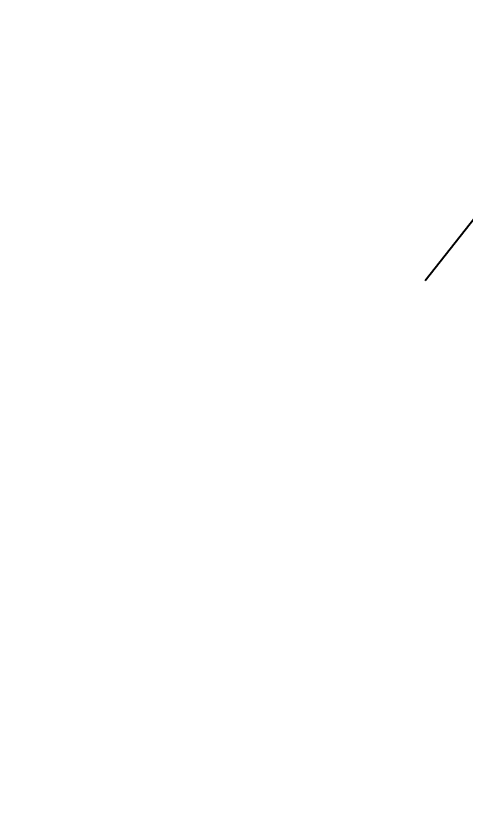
# Model space of a CAD drawing. Header units: millimetres. Extents: x 1145859089 to 1147511753, y -1047484727 to -1047247487.
# Drawn here: x 1146994914.2 to 1146995049.5, y -1047434411.5 to -1047434176 of the extents above; entities that cross this region are included whole.
import ezdxf
from ezdxf.xclip import XClip

# ---------------------------------------------------------------- set-up
doc = ezdxf.new("R2010")
doc.units = ezdxf.units.MM
doc.header["$LTSCALE"] = 100
doc.header["$MEASUREMENT"] = 0
doc.header["$XCLIPFRAME"] = 2
doc.linetypes.add('단지배치도$0$CENTER', pattern=[31, 30, -0.5, 0, -0.5])
doc.layers.get('0').update_dxf_attribs({"linetype": 'CONTINUOUS'})
for name, color, linetype in [('XREF', 135, 'CONTINUOUS'), ('단지배치도$0$S240910', 33, 'CONTINUOUS'), ('단지배치도$0$W240910', 135, 'CONTINUOUS')]:
    doc.layers.add(name, color=color, linetype=linetype)
doc.styles.add('단지배치도$0$WS1', font='romans.shx', dxfattribs={"width": 0.8, "bigfont": 'whgtxt.shx'})

# ---------------------------------------------------------------- blocks, each defined once
blk = doc.blocks.new('단지배치도$0$zw$9902')
at = {"layer": '단지배치도$0$W240910', "linetype": '단지배치도$0$CENTER', "ltscale": 50}
blk.add_line((65488.05, -62645.18), (65298.25, -62886.54), dxfattribs=at)
at = {"layer": '단지배치도$0$W240910', "linetype": 'ByBlock', "ltscale": 20}
blk.add_open_spline([(65216.03, -62721.2), (65345.58, -62823.07), (65412.92, -62876.02)], degree=2, dxfattribs=at)
at = {"layer": '단지배치도$0$S240910', "style": '단지배치도$0$WS1', "width": 0.8}
blk.add_text('FH:32.00', height=1200, dxfattribs=at).set_placement((60354.83, -63274.83))
blk = doc.blocks.new('단지배치도')
blk.add_blockref('단지배치도$0$zw$9902', (141034.19, 142437.16))

msp = doc.modelspace()

# ---------------------------------------------------------------- block references
at = {"layer": 'XREF'}
ref = msp.add_blockref('단지배치도', (1146788705.034274, -1047513806.462535), dxfattribs=at)
XClip(ref).set_block_clipping_path([(72982.4064819524, 34919.7593965298), (360382.4067475507, 255319.7593436697)])

doc.saveas('drawing.dxf')
